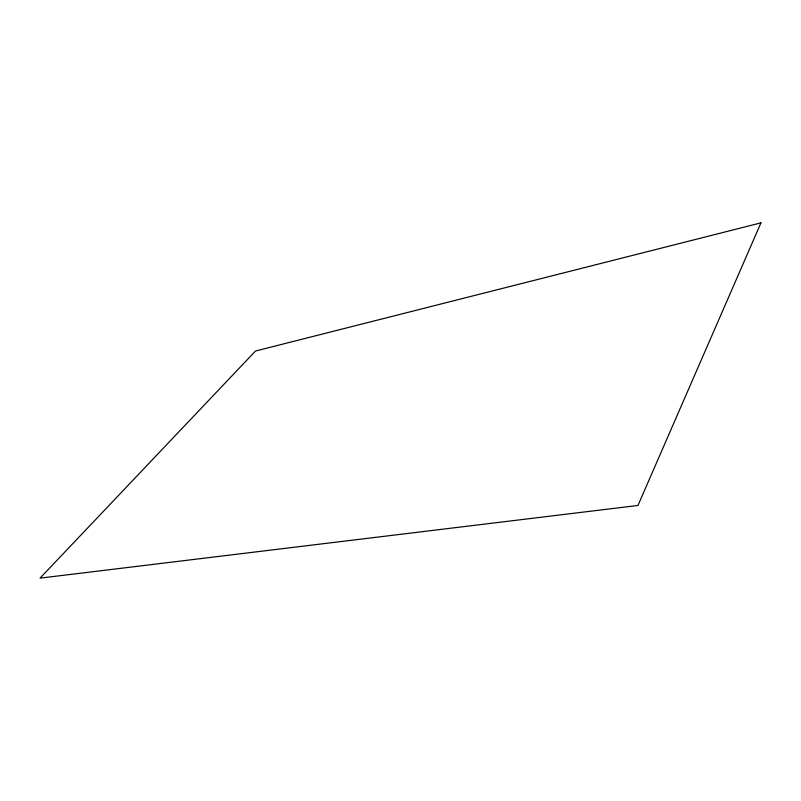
<?xml version="1.0" encoding="UTF-8"?>
<svg xmlns="http://www.w3.org/2000/svg" width="801" height="801" viewBox="0 0 801 801"><rect width="100%" height="100%" fill="white"/><g stroke="black" fill="none" stroke-linecap="round" stroke-linejoin="round"><path stroke-width="1.2" d="M760.95 222.858L637.966 505.461L40.05 578.142L255.519 351.018L760.95 222.858"/></g></svg>
